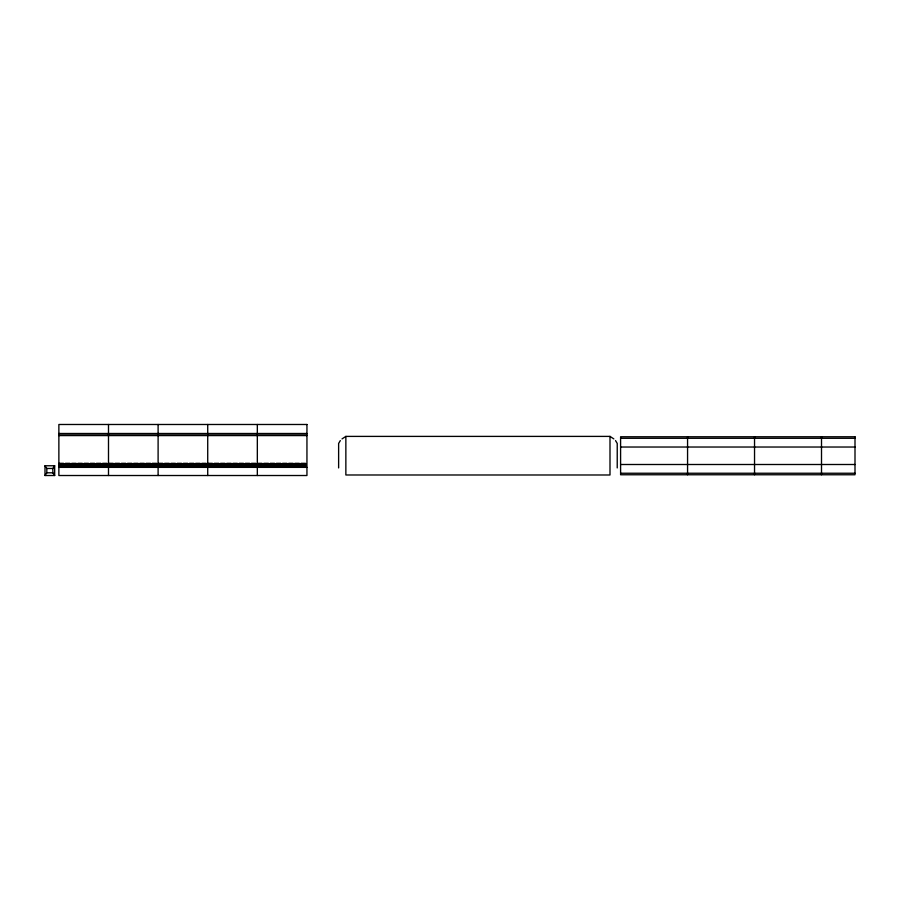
<?xml version="1.0" encoding="UTF-8"?>
<svg xmlns="http://www.w3.org/2000/svg" width="900" height="900" viewBox="0 0 900 900"><rect width="100%" height="100%" fill="white"/><g stroke="black" fill="none" stroke-linecap="round" stroke-linejoin="round"><path stroke-width="1.35" d="M340.324 440.584L338.625 443.452L338.625 467.933M45 475.515L46.822 472.804L46.822 468.473L45 465.761L54.675 465.761L54.675 475.515L45 475.515L45 465.761M54.675 475.515L52.852 472.804L52.852 468.473L54.675 465.761M342.022 438.907L345.859 436.399L609.998 436.399L613.834 438.907M58.871 433.496L306.945 433.496M58.871 435.105L306.945 435.105M58.871 435.577L306.945 435.577M620.595 438.289L855 438.289M620.595 447.03L855 447.03M58.928 463.41L63.619 463.41L63.619 467.201M158.153 463.41L162.844 463.41L162.844 467.201M207.765 463.41L212.456 463.41L212.456 467.201M58.928 463.601L63.619 463.601M65.34 463.601L70.031 463.601M71.696 463.601L76.207 463.601M77.861 463.601L82.373 463.601M84.038 463.601L88.549 463.601M90.214 463.601L94.725 463.601M96.379 463.601L100.89 463.601M102.555 463.601L107.066 463.601M108.54 463.601L113.231 463.601M114.953 463.601L119.644 463.601M121.309 463.601L125.82 463.601M127.485 463.601L131.996 463.601M133.65 463.601L138.161 463.601M139.826 463.601L144.338 463.601M146.002 463.601L150.502 463.601M152.167 463.601L156.679 463.601M158.153 463.601L162.844 463.601M164.576 463.601L169.256 463.601M170.921 463.601L175.433 463.601M177.097 463.601L181.609 463.601M183.263 463.601L187.774 463.601M189.439 463.601L193.95 463.601M195.615 463.601L200.126 463.601M201.78 463.601L206.291 463.601M207.765 463.601L212.456 463.601M214.189 463.601L218.88 463.601M220.534 463.601L225.045 463.601M226.71 463.601L231.221 463.601M232.886 463.601L237.398 463.601M239.051 463.601L243.562 463.601M245.227 463.601L249.739 463.601M251.404 463.601L255.904 463.601M257.377 463.601L262.069 463.601M263.801 463.601L268.493 463.601M270.157 463.601L274.657 463.601M276.322 463.601L280.834 463.601M282.499 463.601L287.01 463.601M288.664 463.601L293.175 463.601M294.84 463.601L299.351 463.601M301.016 463.601L305.527 463.601M58.928 464.119L63.619 464.119M65.34 464.119L70.031 464.119M71.696 464.119L76.207 464.119M77.861 464.119L82.373 464.119M84.038 464.119L88.549 464.119M90.214 464.119L94.725 464.119M96.379 464.119L100.89 464.119M102.555 464.119L107.066 464.119M108.54 464.119L113.231 464.119M114.953 464.119L119.644 464.119M121.309 464.119L125.82 464.119M127.485 464.119L131.996 464.119M133.65 464.119L138.161 464.119M139.826 464.119L144.338 464.119M146.002 464.119L150.502 464.119M152.167 464.119L156.679 464.119M158.153 464.119L162.844 464.119M164.576 464.119L169.256 464.119M170.921 464.119L175.433 464.119M177.097 464.119L181.609 464.119M183.263 464.119L187.774 464.119M189.439 464.119L193.95 464.119M195.615 464.119L200.126 464.119M201.78 464.119L206.291 464.119M207.765 464.119L212.456 464.119M214.189 464.119L218.88 464.119M220.534 464.119L225.045 464.119M226.71 464.119L231.221 464.119M232.886 464.119L237.398 464.119M239.051 464.119L243.562 464.119M245.227 464.119L249.739 464.119M251.404 464.119L255.904 464.119M257.377 464.119L262.069 464.119M263.801 464.119L268.493 464.119M270.157 464.119L274.657 464.119M276.322 464.119L280.834 464.119M282.499 464.119L287.01 464.119M288.664 464.119L293.175 464.119M294.84 464.119L299.351 464.119M301.016 464.119L305.527 464.119M620.595 464.501L855 464.501M58.928 464.884L63.619 464.884M65.34 464.884L70.031 464.884M71.696 464.884L76.207 464.884M77.861 464.884L82.373 464.884M84.038 464.884L88.549 464.884M90.214 464.884L94.725 464.884M96.379 464.884L100.89 464.884M102.555 464.884L107.066 464.884M108.54 464.884L113.231 464.884M114.953 464.884L119.644 464.884M121.309 464.884L125.82 464.884M127.485 464.884L131.996 464.884M133.65 464.884L138.161 464.884M139.826 464.884L144.338 464.884M146.002 464.884L150.502 464.884M152.167 464.884L156.679 464.884M158.153 464.884L162.844 464.884M164.576 464.884L169.256 464.884M170.921 464.884L175.433 464.884M177.097 464.884L181.609 464.884M183.263 464.884L187.774 464.884M189.439 464.884L193.95 464.884M195.615 464.884L200.126 464.884M201.78 464.884L206.291 464.884M207.765 464.884L212.456 464.884M214.189 464.884L218.88 464.884M220.534 464.884L225.045 464.884M226.71 464.884L231.221 464.884M232.886 464.884L237.398 464.884M239.051 464.884L243.562 464.884M245.227 464.884L249.739 464.884M251.404 464.884L255.904 464.884M257.377 464.884L262.069 464.884M263.801 464.884L268.493 464.884M270.157 464.884L274.657 464.884M276.322 464.884L280.834 464.884M282.499 464.884L287.01 464.884M288.664 464.884L293.175 464.884M294.84 464.884L299.351 464.884M301.016 464.884L305.527 464.884M58.928 465.728L63.619 465.728M65.34 465.728L70.031 465.728M71.696 465.728L76.207 465.728M77.861 465.728L82.373 465.728M84.038 465.728L88.549 465.728M90.214 465.728L94.725 465.728M96.379 465.728L100.89 465.728M102.555 465.728L107.066 465.728M108.54 465.728L113.231 465.728M114.953 465.728L119.644 465.728M121.309 465.728L125.82 465.728M127.485 465.728L131.996 465.728M133.65 465.728L138.161 465.728M139.826 465.728L144.338 465.728M146.002 465.728L150.502 465.728M152.167 465.728L156.679 465.728M158.153 465.728L162.844 465.728M164.576 465.728L169.256 465.728M170.921 465.728L175.433 465.728M177.097 465.728L181.609 465.728M183.263 465.728L187.774 465.728M189.439 465.728L193.95 465.728M195.615 465.728L200.126 465.728M201.78 465.728L206.291 465.728M207.765 465.728L212.456 465.728M214.189 465.728L218.88 465.728M220.534 465.728L225.045 465.728M226.71 465.728L231.221 465.728M232.886 465.728L237.398 465.728M239.051 465.728L243.562 465.728M245.227 465.728L249.739 465.728M251.404 465.728L255.904 465.728M257.377 465.728L262.069 465.728M263.801 465.728L268.493 465.728M270.157 465.728L274.657 465.728M276.322 465.728L280.834 465.728M282.499 465.728L287.01 465.728M288.664 465.728L293.175 465.728M294.84 465.728L299.351 465.728M301.016 465.728L305.527 465.728M58.928 466.493L63.619 466.493M65.34 466.493L70.031 466.493M71.696 466.493L76.207 466.493M77.861 466.493L82.373 466.493M84.038 466.493L88.549 466.493M90.214 466.493L94.725 466.493M96.379 466.493L100.89 466.493M102.555 466.493L107.066 466.493M108.54 466.493L113.231 466.493M114.953 466.493L119.644 466.493M121.309 466.493L125.82 466.493M127.485 466.493L131.996 466.493M133.65 466.493L138.161 466.493M139.826 466.493L144.338 466.493M146.002 466.493L150.502 466.493M152.167 466.493L156.679 466.493M158.153 466.493L162.844 466.493M164.576 466.493L169.256 466.493M170.921 466.493L175.433 466.493M177.097 466.493L181.609 466.493M183.263 466.493L187.774 466.493M189.439 466.493L193.95 466.493M195.615 466.493L200.126 466.493M201.78 466.493L206.291 466.493M207.765 466.493L212.456 466.493M214.189 466.493L218.88 466.493M220.534 466.493L225.045 466.493M226.71 466.493L231.221 466.493M232.886 466.493L237.398 466.493M239.051 466.493L243.562 466.493M245.227 466.493L249.739 466.493M251.404 466.493L255.904 466.493M257.377 466.493L262.069 466.493M263.801 466.493L268.493 466.493M270.157 466.493L274.657 466.493M276.322 466.493L280.834 466.493M282.499 466.493L287.01 466.493M288.664 466.493L293.175 466.493M294.84 466.493L299.351 466.493M301.016 466.493L305.527 466.493M58.928 467.021L63.619 467.021M65.34 467.021L70.031 467.021M71.696 467.021L76.207 467.021M77.861 467.021L82.373 467.021M84.038 467.021L88.549 467.021M90.214 467.021L94.725 467.021M96.379 467.021L100.89 467.021M102.555 467.021L107.066 467.021M108.54 467.021L113.231 467.021M114.953 467.021L119.644 467.021M121.309 467.021L125.82 467.021M127.485 467.021L131.996 467.021M133.65 467.021L138.161 467.021M139.826 467.021L144.338 467.021M146.002 467.021L150.502 467.021M152.167 467.021L156.679 467.021M158.153 467.021L162.844 467.021M164.576 467.021L169.256 467.021M170.921 467.021L175.433 467.021M177.097 467.021L181.609 467.021M183.263 467.021L187.774 467.021M189.439 467.021L193.95 467.021M195.615 467.021L200.126 467.021M201.78 467.021L206.291 467.021M207.765 467.021L212.456 467.021M214.189 467.021L218.88 467.021M220.534 467.021L225.045 467.021M226.71 467.021L231.221 467.021M232.886 467.021L237.398 467.021M239.051 467.021L243.562 467.021M245.227 467.021L249.739 467.021M251.404 467.021L255.904 467.021M257.377 467.021L262.069 467.021M263.801 467.021L268.493 467.021M270.157 467.021L274.657 467.021M276.322 467.021L280.834 467.021M282.499 467.021L287.01 467.021M288.664 467.021L293.175 467.021M294.84 467.021L299.351 467.021M301.016 467.021L305.527 467.021M58.871 467.359L306.945 467.359M46.822 468.473L52.852 468.473M46.822 472.804L52.852 472.804M620.595 473.243L855 473.243M615.533 440.584L617.231 443.452L617.231 467.933M821.509 436.77L821.509 474.761M754.538 436.77L754.538 474.761M687.566 436.77L687.566 474.761M609.998 436.399L609.998 474.986L345.859 474.986L345.859 436.399M305.527 467.201L305.527 463.41L301.016 463.41L301.016 467.201M299.351 467.201L299.351 463.41L294.84 463.41L294.84 467.201M293.175 467.201L293.175 463.41L288.664 463.41L288.664 467.201M287.01 467.201L287.01 463.41L282.499 463.41L282.499 467.201M280.834 467.201L280.834 463.41L276.322 463.41L276.322 467.201M274.657 467.201L274.657 463.41L270.157 463.41L270.157 467.201M268.493 467.201L268.493 463.41L263.801 463.41L263.801 467.201M262.069 467.201L262.069 463.41L257.377 463.41L257.377 467.201M257.332 424.485L257.332 475.515M255.904 467.201L255.904 463.41L251.404 463.41L251.404 467.201M249.739 467.201L249.739 463.41L245.227 463.41L245.227 467.201M243.562 467.201L243.562 463.41L239.051 463.41L239.051 467.201M237.398 467.201L237.398 463.41L232.886 463.41L232.886 467.201M231.221 467.201L231.221 463.41L226.71 463.41L226.71 467.201M225.045 467.201L225.045 463.41L220.534 463.41L220.534 467.201M218.88 467.201L218.88 463.41L214.189 463.41L214.189 467.201M207.72 424.485L207.72 475.515M206.291 467.201L206.291 463.41L201.78 463.41L201.78 467.201M200.126 467.201L200.126 463.41L195.615 463.41L195.615 467.201M193.95 467.201L193.95 463.41L189.439 463.41L189.439 467.201M187.774 467.201L187.774 463.41L183.263 463.41L183.263 467.201M181.609 467.201L181.609 463.41L177.097 463.41L177.097 467.201M175.433 467.201L175.433 463.41L170.921 463.41L170.921 467.201M169.256 467.201L169.256 463.41L164.576 463.41L164.576 467.201M158.107 424.485L158.107 475.515M156.679 467.201L156.679 463.41L152.167 463.41L152.167 467.201M150.502 467.201L150.502 463.41L146.002 463.41L146.002 467.201M144.338 467.201L144.338 463.41L139.826 463.41L139.826 467.201M138.161 467.201L138.161 463.41L133.65 463.41L133.65 467.201M131.996 467.201L131.996 463.41L127.485 463.41L127.485 467.201M125.82 467.201L125.82 463.41L121.309 463.41L121.309 467.201M119.644 467.201L119.644 463.41L114.953 463.41L114.953 467.201M113.231 467.201L113.231 463.41L108.54 463.41L108.54 467.201M108.495 424.485L108.495 475.515M107.066 467.201L107.066 463.41L102.555 463.41L102.555 467.201M100.89 467.201L100.89 463.41L96.379 463.41L96.379 467.201M94.725 467.201L94.725 463.41L90.214 463.41L90.214 467.201M88.549 467.201L88.549 463.41L84.038 463.41L84.038 467.201M82.373 467.201L82.373 463.41L77.861 463.41L77.861 467.201M76.207 467.201L76.207 463.41L71.696 463.41L71.696 467.201M70.031 467.201L70.031 463.41L65.34 463.41L65.34 467.201M306.945 424.485L58.871 424.485L58.871 475.515L306.945 475.515L306.945 424.485M855 436.77L620.595 436.77L620.595 474.761L855 474.761L855 436.77"/></g></svg>
